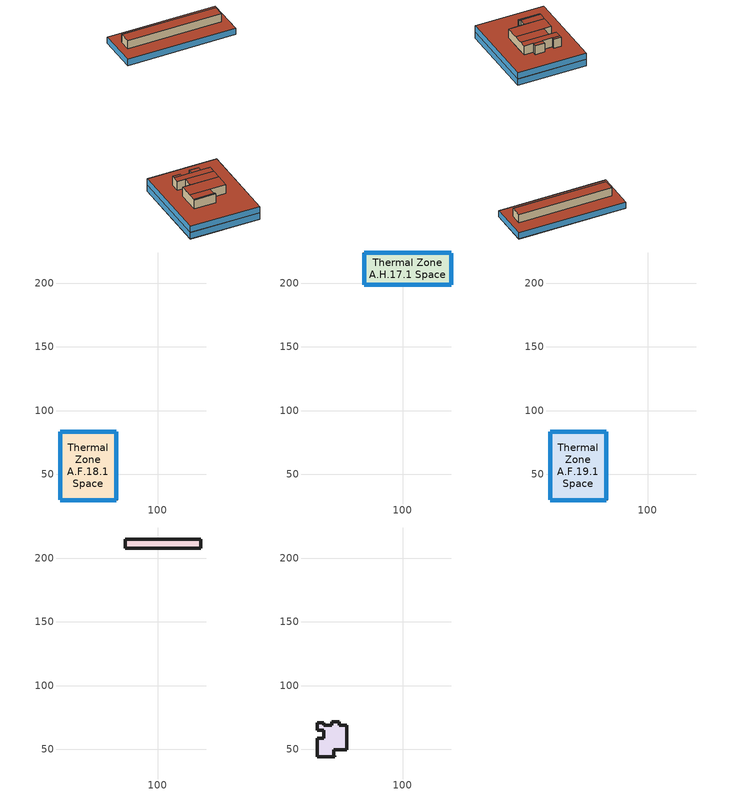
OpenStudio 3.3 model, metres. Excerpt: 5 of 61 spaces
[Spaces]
Thermal Zone A.F.18.1 Space
 floor outside (Floor NonRes SteelFr CZ3 ASHRAE90.1-2016): 67.33,83.26 67.33,29.75 23.44,29.75 23.44,83.26 z90.2
 floor to Thermal Zone A.F.17.1 Space (Chengdu-Baseline--InterzoneSlab): 67.33,83.26 67.33,29.75 23.44,29.75 23.44,83.26 z90.2
 wall outside (Chengdu-Baseline-Ext-Wall): 23.44,29.75 67.33,29.75 67.33,83.26 23.44,83.26 23.44,29.75 z90.2:94.46
 window (Chengdu-Glazing-Baseline): 23.45,29.75 67.33,29.75 / 67.33,29.75 67.33,83.25 / 23.44,83.25 23.44,29.75 z90.2:94.46
 window (Chengdu-Baseline-GlazingN): 67.33,83.26 23.45,83.26 z90.2:94.46
Thermal Zone A.H.17.1 Space
 floor adiabatic (Chengdu-Baseline--InterzoneSlab): 138.32,223.88 138.32,198.77 69.81,198.77 69.81,223.88 z91.7
 wall outside (Chengdu-Baseline-Ext-Wall): 69.81,198.77 138.32,198.77 138.32,223.88 69.81,223.88 69.81,198.77 z91.7:95.9
 window (Chengdu-Glazing-Baseline): 69.81,223.87 69.81,198.77 / 69.81,198.77 138.32,198.77 / 138.32,198.77 138.32,223.87 z91.7:95.9
 window (Chengdu-Baseline-GlazingN): 138.32,223.88 69.81,223.88 z91.7:95.9
 roof outside (Chengdu-Baseline-RoofSlab): 138.32,198.77 138.32,223.88 69.81,223.88 69.81,198.77 z95.9
Thermal Zone A.F.19.1 Space
 floor outside (Floor NonRes SteelFr CZ3 ASHRAE90.1-2016): 67.33,83.26 67.33,29.75 23.44,29.75 23.44,83.26 z94.65
 floor to Thermal Zone A.F.18.1 Space (Chengdu-Baseline--InterzoneSlab): 67.33,83.26 67.33,29.75 23.44,29.75 23.44,83.26 z94.65
 wall outside (Chengdu-Baseline-Ext-Wall): 23.44,29.75 67.33,29.75 67.33,83.26 23.44,83.26 23.44,29.75 z94.65:98.8
 window (Chengdu-Glazing-Baseline): 23.45,29.75 67.33,29.75 / 67.33,29.75 67.33,83.25 / 23.44,83.25 23.44,29.75 z94.66:98.8
 window (Chengdu-Baseline-GlazingN): 67.33,83.26 23.45,83.26 z94.66:98.8
 roof outside (Chengdu-Baseline-RoofSlab): 67.33,29.75 67.33,83.26 23.44,83.26 23.44,29.75 z98.8
Thermal Zone A.H.18.1 Space
 floor outside (Chengdu-Baseline--InterzoneSlab): 133.84,214.94 133.84,207.84 74.44,207.84 74.44,214.94 z96.2
 wall outside (Chengdu-Baseline-Ext-Wall): 74.44,207.84 133.84,207.84 133.84,214.94 74.44,214.94 74.44,207.84 z96.2:101.7
 roof outside (Chengdu-Baseline-RoofSlab): 133.84,207.84 133.84,214.94 74.44,214.94 74.44,207.84 z101.7
Thermal Zone A.F.20.1 Space
 floor outside (Chengdu-Baseline--InterzoneSlab): 56.05,58.54 56.05,49.74 33.13,49.74 33.13,58.54 z99.1; 45.95,49.74 45.95,44.84 33.13,44.84 33.13,49.74 z99.1; 33.13,44.84 46.85,44.84 46.85,44.04 33.13,44.04 z99.1; 56.05,64.84 56.05,58.54 38.05,58.54 38.05,64.84 z99.1; 33.13,69.04 56.05,69.04 56.05,64.84 33.13,64.84 z99.1; 50.15,71.74 50.15,69.04 44.25,69.04 44.25,71.74 z99.1; 37.95,70.74 37.95,69.04 33.13,69.04 33.13,70.74 z99.1
 wall outside (Chengdu-Baseline-Ext-Wall): 46.85,44.04 46.85,44.84 45.95,44.84 45.95,49.74 56.05,49.74 56.05,69.04 50.15,69.04 50.15,71.74 44.25,71.74 44.25,69.04 37.95,69.04 37.95,70.74 33.13,70.74 33.13,64.84 38.05,64.84 38.05,58.54 33.13,58.54 33.13,44.04 46.85,44.04 z99.1:105.2
 roof outside (Chengdu-Baseline-RoofSlab): 56.05,58.54 56.05,64.84 38.05,64.84 38.05,58.54 z105.2; 56.05,49.74 56.05,58.54 33.13,58.54 33.13,49.74 z105.2; 45.95,44.84 45.95,49.74 33.13,49.74 33.13,44.84 z105.2; 46.85,44.04 46.85,44.84 33.13,44.84 33.13,44.04 z105.2; 56.05,64.84 56.05,69.04 33.13,69.04 33.13,64.84 z105.2; 50.15,69.04 50.15,71.74 44.25,71.74 44.25,69.04 z105.2; 37.95,69.04 37.95,70.74 33.13,70.74 33.13,69.04 z105.2
[Site]
CHN_Sichuan_Chengdu: Latitude {deg}=30.67; Longitude {deg}=104.02; Time Zone {hr}=8; Elevation {m}=506.1; Terrain=Suburbs
[SizingPeriod:DesignDay] Barometric Pressure {Pa}=95391; Rain Indicator=No; Snow Indicator=No; Day of Month=21; Daylight Saving Time Indicator=No; Humidity Condition Type=Wetbulb; Dry-Bulb Temperature Range Modifier Type=DefaultMultipliers
Name | Maximum Dry-Bulb Temperature {C} | Daily Dry-Bulb Temperature Range {deltaC} | Wind Speed {m/s} | Wind Direction {deg} | Sky Clearness | Month | Day Type | Wetbulb or DewPoint at Maximum Dry-Bulb {C} | Solar Model Indicator | ASHRAE Clear Sky Optical Depth for Beam Irradiance | ASHRAE Clear Sky Optical Depth for Diffuse Irradiance
Chengdu Ann Htg 99% Condns DB | 1.6 | 0 | 0.5 | 340 | 0 | 1 | WinterDesignDay | 1.6 | ASHRAEClearSky
Chengdu Ann Clg 1% Condns DB=>MWB | 31.9 | 6.9 | 1.9 | 200 |  | 7 | SummerDesignDay | 24.8 | ASHRAETau | 0.752 | 1.431
Chengdu Ann Clg 1% Condns WB=>MDB | 29.9 | 6.9 | 1.9 | 200 |  | 7 | SummerDesignDay | 26.2 | ASHRAETau | 0.752 | 1.431
[Building]
Building (A): North Axis {deg}=0
[ClimateZones]
Climate Zone Institution Name 1=ASHRAE; Climate Zone Document Name 1=ANSI/ASHRAE Standard 169; Climate Zone Document Year 1=2006; Climate Zone Institution Name 2=CEC; Climate Zone Document Name 2=California Climate Zone Descriptions; Climate Zone Document Year 2=1995
[Construction]
Chengdu-Baseline-RoofSlab: Built-up Roofing [.375 in][.953 cm], Continuous Insulation R-23  [6.693 in][17 cm], Concrete Density 145 lb/ft3 [4.921 in][12.5 cm]
Chengdu-Glazing-Baseline: Simple Glazing Baseline SEW [.394 in][1 cm]
Chengdu-Baseline-Ext-Wall: EXT-FINISH_Stucco  [.787 in][2 cm], CONCRT_Concrete_HWDried  [7.795 in][19.8 cm], COMNET-Interior Finishes-Gypsum Plaster Sand Aggregate  [.591 in][1.5 cm], BaselineInsulation-Preformed Mineral Board [2.441 in][6.2 cm]
Chengdu-Baseline--InterzoneSlab: BaselineInsulation-Preformed Mineral Board [2.795 in][7.1 cm], CONCRT_Concrete_LW [3.937 in][10 cm], COMNET-Exterior Finishes-Stucco [.748 in][1.9 cm]
Chengdu-Baseline-GlazingN: Simple Glazing Baseline N [.394 in][1 cm]
Floor NonRes SteelFr CZ3 ASHRAE90.1-2016: Concrete Density 145 lb/ft3 [8 in][20.32 cm], Continuous insulation R-30 [1.803 in][4.58 cm], F17 Carpet [.5 in][1.27 cm]
[Material]
Name | Roughness | Thickness {m} | Conductivity {W/m-K} | Density {kg/m3} | Specific Heat {J/kg-K} | Thermal Absorptance | Solar Absorptance | Visible Absorptance
Built-up Roofing [.375 in][.953 cm] | VeryRough | 0.009525 | 0.155736 | 1121.29 | 1380.72 | 0.9 | 0.7 | 0.7
Continuous Insulation R-23  [6.693 in][17 cm] | MediumSmooth | 0.17 | 0.0922 | 256.295 | 1046 | 0.9 | 0.7 | 0.7
Concrete Density 145 lb/ft3 [4.921 in][12.5 cm] | MediumRough | 0.125 | 2.30765 | 3.6057 | 836.8 | 0.9 | 0.7 | 0.7
EXT-FINISH_Stucco  [.787 in][2 cm] | MediumRough | 0.02 | 0.727 | 1858.14 | 836.8 | 0.9 | 0.7 | 0.7
CONCRT_Concrete_HWDried  [7.795 in][19.8 cm] | Rough | 0.198 | 1.315 | 2240.02 | 837 | 0.9 | 0.7 | 0.7
COMNET-Interior Finishes-Gypsum Plaster Sand Aggregate  [.591 in][1.5 cm] | MediumRough | 0.015 | 0.727 | 1858.14 | 836.8 | 0.9 | 0.7 | 0.7
BaselineInsulation-Preformed Mineral Board [2.441 in][6.2 cm] | MediumRough | 0.062 | 0.059 | 240.28 | 711 | 0.9 | 0.7 | 0.7
BaselineInsulation-Preformed Mineral Board [2.795 in][7.1 cm] | MediumRough | 0.071 | 0.059 | 240.28 | 711 | 0.9 | 0.7 | 0.7
CONCRT_Concrete_LW [3.937 in][10 cm] | Rough | 0.1 | 0.529316 | 1280.03 | 836.8 | 0.8 | 0.65 | 0.65
COMNET-Exterior Finishes-Stucco [.748 in][1.9 cm] | MediumRough | 0.019 | 0.727 | 1858.14 | 837 | 0.9 | 0.7 | 0.7
Concrete Density 145 lb/ft3 [8 in][20.32 cm] | MediumRough | 0.2032 | 2.30765 | 3.6057 | 836.8 | 0.9 | 0.7 | 0.7
F17 Carpet [.5 in][1.27 cm] | MediumRough | 0.0127 | 0.06 | 288 | 1380 | 0.9 | 0.7 | 0.7
[WindowMaterial:SimpleGlazingSystem] U-Factor {W/m2-K}=2; Visible Transmittance=0.28
Name | Solar Heat Gain Coefficient
Simple Glazing Baseline SEW [.394 in][1 cm] | 0.26
Simple Glazing Baseline N [.394 in][1 cm] | 0.35
[Material:NoMass]
Continuous insulation R-30 [1.803 in][4.58 cm]: Roughness=MediumRough; Thermal Resistance {m2-K/W}=9.52658; Thermal Absorptance=0.9; Solar Absorptance=0.7; Visible Absorptance=0.7
[ThermalZone] Multiplier=1; Use Ideal Air Loads=No
Name | Ceiling Height {m} | Volume {m3} | Thermostat
Thermal Zone A.F.20.1 | 6.095475 | 3104.29 | Bldg-Office Dual setpoint 17
Thermal Zone A.F.18.1 | 4.26 | 10004.5 | Bldg-Office Dual setpoint 30
Thermal Zone A.F.19.1 | 4.14547 | 9735.51 | Bldg-Office Dual setpoint 31
Thermal Zone A.H.17.1 | 4.19548 | 7217.81 | Bldg-Office Dual setpoint 34
Thermal Zone A.H.18.1 | 5.495475 | 2317.68 | Bldg-Office Dual setpoint 56
[Space] Part of Total Floor Area=Yes
Name | Space Type | Thermal Zone | Design Specification Outdoor Air Object
Thermal Zone A.F.20.1 Space | Zone Group (Office)-1 | Thermal Zone A.F.20.1 | Office Buildings-Office space ASHRAE62.1-2016 27
Thermal Zone A.F.18.1 Space | Zone Group (Office)-1 | Thermal Zone A.F.18.1 | Office Buildings-Office space ASHRAE62.1-2016 21
Thermal Zone A.F.19.1 Space | Zone Group (Office)-1 | Thermal Zone A.F.19.1 | Office Buildings-Office space ASHRAE62.1-2016 22
Thermal Zone A.H.17.1 Space | Air Loop 8|Availability Manager - Night Cycle - CycleOnAny deltaT 2|ZoneList | Thermal Zone A.H.17.1 | Office Buildings-Office space ASHRAE62.1-2016 13
Thermal Zone A.H.18.1 Space | Air Loop 8|Availability Manager - Night Cycle - CycleOnAny deltaT 2|ZoneList | Thermal Zone A.H.18.1 | Office Buildings-Office space ASHRAE62.1-2016 14
[ThermostatSetpoint:DualSetpoint] Heating Setpoint Temperature Schedule=COMNET C-5 Office-HtgSetPt Sched; Cooling Setpoint Temperature Schedule=COMNET C-5 Office-ClgSetPt Sched; Temperature Difference Between Cutout And Setpoint {deltaC}=0
Bldg-Office Dual setpoint 17; Bldg-Office Dual setpoint 30; Bldg-Office Dual setpoint 31; Bldg-Office Dual setpoint 34; Bldg-Office Dual setpoint 56
[DesignSpecification:OutdoorAir] Outdoor Air Method=Sum; Outdoor Air Flow per Person {m3/s-person}=0.00235974; Outdoor Air Flow per Floor Area {m3/s-m2}=0.0003048; Outdoor Air Flow Rate {m3/s}=0
Office Buildings-Office space ASHRAE62.1-2016 13; Office Buildings-Office space ASHRAE62.1-2016 14; Office Buildings-Office space ASHRAE62.1-2016 21; Office Buildings-Office space ASHRAE62.1-2016 22; Office Buildings-Office space ASHRAE62.1-2016 27
[SpaceType]
Zone Group (Office)-1; Air Loop 8|Availability Manager - Night Cycle - CycleOnAny deltaT 2|ZoneList
[People:Definition]
Zone Group (Office)-1|Bldg-Office Occupancy Chengu(1) Definition: Number of People Calculation Method=Area/Person; Space Floor Area per Person {m2/person}=10; Fraction Radiant=0.3; Carbon Dioxide Generation Rate {m3/s-W}=3.82e-08; Enable ASHRAE 55 Comfort Warnings=No; Mean Radiant Temperature Calculation Type=ZoneAveraged
[People]
Zone Group (Office)-1|Bldg-Office Occupancy Chengu(1): People Definition=Zone Group (Office)-1|Bldg-Office Occupancy Chengu(1) Definition; Space or SpaceType=Zone Group (Office)-1; Activity Level Schedule=Office ActivityLevel Schedule Name; Multiplier=1
[Lights:Definition]
Zone Group (Office)-1|Bldg-Office Lights Chengdu(1) Definition: Design Level Calculation Method=Watts/Area; Watts per Space Floor Area {W/m2}=12; Fraction Radiant=0; Fraction Visible=0; Return Air Fraction=0; Return Air Fraction Calculated from Plenum Temperature=No; Return Air Fraction Function of Plenum Temperature Coefficient 1=0; Return Air Fraction Function of Plenum Temperature Coefficient 2 {1/K}=0
[Lights]
Zone Group (Office)-1|Bldg-Office Lights Chengdu(1): Lights Definition=Zone Group (Office)-1|Bldg-Office Lights Chengdu(1) Definition; Space or SpaceType=Zone Group (Office)-1; Fraction Replaceable=1
[ElectricEquipment:Definition]
Zone Group (Office)-1|Bldg-Office Receptacle Chengdu Definition: Design Level Calculation Method=Watts/Area; Watts per Space Floor Area {W/m2}=16; Fraction Latent=0; Fraction Radiant=0; Fraction Lost=0
[ElectricEquipment]
Zone Group (Office)-1|Bldg-Office Receptacle Chengdu: Electric Equipment Definition=Zone Group (Office)-1|Bldg-Office Receptacle Chengdu Definition; Space or SpaceType=Zone Group (Office)-1; Schedule=Office-Receptacle-Sched_Chengdu
[SpaceInfiltration:DesignFlowRate]
ZoneGroup(Office)-1|Bldg-OfficeInfiltrationASHRAE90.1-2016: Space or SpaceType=Zone Group (Office)-1; Schedule=COMNET C-5 Office-Infiltration Sched; Design Flow Rate Calculation Method=Flow/Area; Flow per Space Floor Area {m3/s-m2}=0.0004572; Constant Term Coefficient=1; Temperature Term Coefficient=0; Velocity Term Coefficient=0; Velocity Squared Term Coefficient=0
[Schedule:Year]
COMNET C-5 Office-HtgSetPt Sched: 12, 31, COMNET C-5 Office-HtgSetPt Week
COMNET C-5 Office-ClgSetPt Sched: 12, 31, COMNET C-5 Office-ClgSetPt Week
Office ActivityLevel Schedule Name: 12, 31, Office ActivityLevel Week
Office-Receptacle-Sched_Chengdu: 12, 31, Office-Receptacle-Sched_Chengdu_WeekProfile1
COMNET C-5 Office-Infiltration Sched: 12, 31, COMNET C-5 Office-Infiltration Week
[Schedule:Week]
COMNET C-5 Office-HtgSetPt Week: COMNET C-5 Office-HtgSetPt Sun, COMNET C-5 Office-HtgSetPt WD, COMNET C-5 Office-HtgSetPt WD, COMNET C-5 Office-HtgSetPt WD, COMNET C-5 Office-HtgSetPt WD, COMNET C-5 Office-HtgSetPt WD, COMNET C-5 Office-HtgSetPt Sat, COMNET C-5 Office-HtgSetPt Sun, COMNET C-5 Office-HtgSetPt Sun, COMNET C-5 Office-HtgSetPt WD, COMNET C-5 Office-HtgSetPt Sun, COMNET C-5 Office-HtgSetPt Sun
COMNET C-5 Office-ClgSetPt Week: COMNET C-5 Office-ClgSetPt Sun, COMNET C-5 Office-ClgSetPt WD, COMNET C-5 Office-ClgSetPt WD, COMNET C-5 Office-ClgSetPt WD, COMNET C-5 Office-ClgSetPt WD, COMNET C-5 Office-ClgSetPt WD, COMNET C-5 Office-ClgSetPt Sat, COMNET C-5 Office-ClgSetPt Sun, COMNET C-5 Office-ClgSetPt WD, COMNET C-5 Office-ClgSetPt Sun, COMNET C-5 Office-ClgSetPt Sun, COMNET C-5 Office-ClgSetPt Sun
Office ActivityLevel Week: Office ActivityLevel Sun, Office ActivityLevel WD, Office ActivityLevel WD, Office ActivityLevel WD, Office ActivityLevel WD, Office ActivityLevel WD, Office ActivityLevel Sat, Office ActivityLevel Sun, Office ActivityLevel WD, Office ActivityLevel Sun, Office ActivityLevel Sun, Office ActivityLevel Sun
Office-Receptacle-Sched_Chengdu_WeekProfile1: COMNET C-5 Office-Receptacle Sun, COMNET C-5 Office-Receptacle WD, COMNET C-5 Office-Receptacle WD, COMNET C-5 Office-Receptacle WD, COMNET C-5 Office-Receptacle WD, COMNET C-5 Office-Receptacle WD, COMNET C-5 Office-Receptacle Sat, COMNET C-5 Office-Receptacle Sun, COMNET C-5 Office-Receptacle WD, COMNET C-5 Office-Receptacle WD, COMNET C-5 Office-Receptacle Sun, COMNET C-5 Office-Receptacle Sun
COMNET C-5 Office-Infiltration Week: COMNET C-5 Office-Infiltration Sun, COMNET C-5 Office-Infiltration WD, COMNET C-5 Office-Infiltration WD, COMNET C-5 Office-Infiltration WD, COMNET C-5 Office-Infiltration WD, COMNET C-5 Office-Infiltration WD, COMNET C-5 Office-Infiltration Sat, COMNET C-5 Office-Infiltration Sun, COMNET C-5 Office-Infiltration WD, COMNET C-5 Office-Infiltration Sun, COMNET C-5 Office-Infiltration Sun, COMNET C-5 Office-Infiltration Sun
[Schedule:Day]
COMNET C-5 Office-HtgSetPt Sun: 24, 0, 15.5556
COMNET C-5 Office-HtgSetPt WD: 5, 0, 15.5556, 6, 0, 17.7778, 7, 0, 19.4444, 22, 0, 21.1111, 24, 0, 15.5556
COMNET C-5 Office-HtgSetPt Sat: 5, 0, 15.5556, 6, 0, 17.7778, 7, 0, 19.4444, 17, 0, 21.1111, 24, 0, 15.5556
COMNET C-5 Office-ClgSetPt Sun: 24, 0, 26.6667
COMNET C-5 Office-ClgSetPt WD: 5, 0, 26.6667, 6, 0, 25.5556, 7, 0, 25, 22, 0, 23.8889, 24, 0, 26.6667
COMNET C-5 Office-ClgSetPt Sat: 5, 0, 26.6667, 6, 0, 25.5556, 7, 0, 25, 17, 0, 23.8889, 24, 0, 26.6667
Office ActivityLevel WD; Office ActivityLevel Sun; Office ActivityLevel Sat: 24, 0, 120
COMNET C-5 Office-Receptacle Sun: 24, 0, 0.3
COMNET C-5 Office-Receptacle WD: 8, 0, 0.4, 13, 0, 0.8, 17, 0, 0.9, 18, 0, 0.5, 24, 0, 0.4
COMNET C-5 Office-Receptacle Sat: 6, 0, 0.3, 8, 0, 0.4, 13, 0, 0.5, 17, 0, 0.35, 24, 0, 0.3
COMNET C-5 Office-Infiltration Sun: 24, 0, 1
COMNET C-5 Office-Infiltration WD: 6, 0, 1, 22, 0, 0.25, 24, 0, 1
COMNET C-5 Office-Infiltration Sat: 6, 0, 1, 18, 0, 0.25, 24, 0, 1
